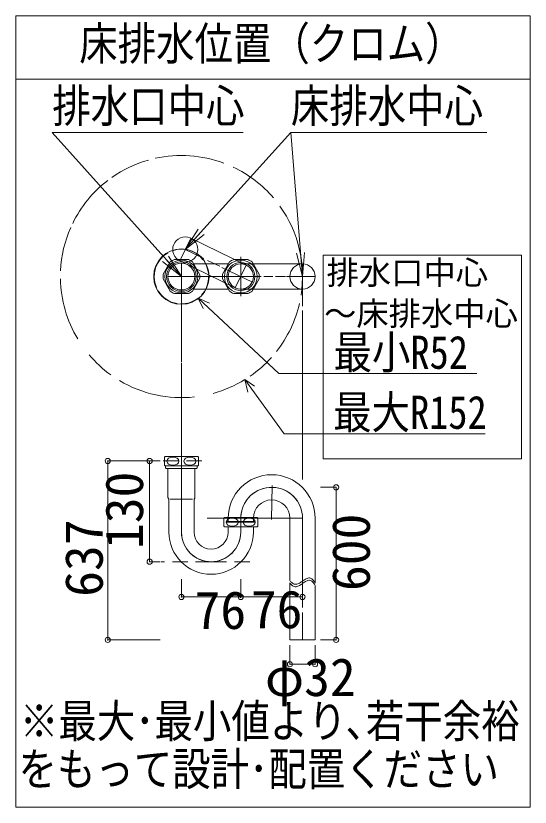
# Model space of a CAD drawing. Units: millimetres at full size, sheet at 1:10; details may follow other scales. Extents: x -2004 to 2004, y -1437 to 1347.
# Drawn here: x -940 to -542, y -1437 to -825 of the extents above; entities that cross this region are included whole.
import ezdxf
from ezdxf.enums import TextEntityAlignment as Align

# ---------------------------------------------------------------- set-up
doc = ezdxf.new("R2010")
doc.units = ezdxf.units.MM
doc.header["$LTSCALE"] = 10
doc.header["$PDMODE"] = 32
doc.header["$PDSIZE"] = 4
doc.linetypes.add('DASHED1', pattern=[1.8, 1.2, -0.6])
doc.layers.add('2-1_什器図', color=7, linetype='Continuous', lineweight=15)
doc.styles.add('ＭＳ ゴシック', font='')
doc.styles.get('ＭＳ ゴシック').set_extended_font_data('MS Gothic')

msp = doc.modelspace()

# ---------------------------------------------------------------- linework, layer by layer
at = {"layer": '2-1_什器図', "lineweight": 18}
for p, q in [((-940.21, -824.52), (-940.21, -1437.02)), ((-542.08, -824.52), (-940.21, -824.52)), ((-542.08, -1437.02), (-542.08, -824.52)), ((-940.21, -1437.02), (-542.08, -1437.02))]:
    msp.add_line(p, q, dxfattribs=at)
at = {"layer": '2-1_什器図'}
for p, q in [((-940.21, -873.52), (-542.08, -873.52)), ((-911.99, -914.71), (-764.21, -914.71)), ((-812.03, -1026.31), (-911.99, -914.71)), ((-809.02, -1005.35), (-727.32, -914.71)), ((-727.32, -914.71), (-575.5, -914.71)), ((-727.32, -914.71), (-687.52, -914.71)), ((-718.32, -1026.31), (-727.32, -914.71)), ((-809.02, -1005.35), (-799, -989.65)), ((-809.02, -1005.35), (-796.72, -991.7)), ((-804.75, -996.6), (-813.3, -1014.1)), ((-809.02, -1005.35), (-794.45, -993.75)), ((-804.75, -996.6), (-761.82, -1017.56)), ((-812.03, -1026.31), (-822.01, -1010.58)), ((-794.74, -1012.32), (-809.02, -1005.35)), ((-718.32, -1026.31), (-722.85, -1008.24)), ((-718.32, -1026.31), (-719.79, -1007.99)), ((-718.32, -1026.31), (-716.74, -1007.75)), ((-702.3, -1009.82), (-702.3, -1167.42)), ((-702.3, -1009.82), (-548.75, -1009.82)), ((-548.75, -1009.82), (-548.75, -1167.42)), ((-812.03, -1026.31), (-826.57, -1014.67)), ((-820.72, -1015.03), (-826.14, -1024.42)), ((-812.03, -1026.31), (-824.29, -1012.62)), ((-806.61, -1013.14), (-817.45, -1013.14)), ((-812.03, -1015.9), (-812.03, -1041.38)), ((-812.03, -1015.9), (-812.03, -1036.72)), ((-797.91, -1024.42), (-803.33, -1015.03)), ((-775.67, -1016.57), (-802.45, -1016.57)), ((-782.35, -1018.37), (-791.77, -1013.77)), ((-774.79, -1015.03), (-780.21, -1024.42)), ((-760.67, -1013.14), (-771.51, -1013.14)), ((-766.09, -1041.38), (-766.09, -1010.97)), ((-766.09, -1038.41), (-766.09, -1014.21)), ((-766.09, -1016.57), (-718.32, -1016.57)), ((-751.98, -1024.42), (-757.4, -1015.03)), ((-718.32, -1036.05), (-718.32, -1016.57)), ((-757.08, -1030.71), (-780.67, -1019.19)), ((-761.82, -1017.56), (-770.36, -1035.06)), ((-826.14, -1028.2), (-820.72, -1037.59)), ((-812.03, -1026.31), (-822.61, -1026.31)), ((-822.44, -1026.31), (-789.06, -1026.31)), ((-812.03, -1026.31), (-750.49, -1026.31)), ((-803.33, -1037.59), (-797.91, -1028.2)), ((-789.06, -1026.31), (-750.39, -1026.31)), ((-780.21, -1028.2), (-774.79, -1037.59)), ((-757.4, -1037.59), (-751.98, -1028.2)), ((-748.23, -1026.31), (-741.2, -1026.31)), ((-739.19, -1026.31), (-731.44, -1026.31)), ((-730.63, -1026.31), (-708.58, -1026.31)), ((-730.63, -1026.31), (-708.58, -1026.31)), ((-718.32, -1026.31), (-718.32, -1049.18)), ((-817.45, -1039.48), (-806.61, -1039.48)), ((-812.03, -1036.72), (-812.03, -1054.34)), ((-802.45, -1036.05), (-775.67, -1036.05)), ((-771.51, -1039.48), (-760.67, -1039.48)), ((-718.32, -1036.05), (-766.09, -1036.05)), ((-812.03, -1092.59), (-812.03, -1041.38)), ((-799.02, -1043), (-795.11, -1051.12)), ((-799.02, -1043), (-790.3, -1046.99)), ((-799.02, -1043), (-736.74, -1101.24)), ((-718.32, -1052.51), (-718.32, -1076.45)), ((-718.32, -1054.1), (-718.32, -1078.09)), ((-812.03, -1064.97), (-812.03, -1091.74)), ((-718.32, -1077.47), (-718.32, -1123.18)), ((-718.32, -1081.78), (-718.32, -1124)), ((-812.03, -1101.95), (-812.03, -1135.1)), ((-730.41, -1101.24), (-736.74, -1101.24)), ((-583.37, -1101.24), (-730.41, -1101.24)), ((-762.93, -1106.13), (-760.65, -1115.69)), ((-762.93, -1106.13), (-755.53, -1111.18)), ((-762.93, -1106.13), (-732.52, -1148.04)), ((-718.32, -1123.8), (-718.32, -1134.46)), ((-718.32, -1129.13), (-718.32, -1159.67)), ((-812.03, -1139.77), (-812.03, -1224.81)), ((-718.32, -1140.39), (-718.32, -1181.51)), ((-576.95, -1148.04), (-732.52, -1148.04)), ((-825.2, -1166.01), (-825.2, -1172.34)), ((-824.75, -1165.5), (-799.31, -1165.5)), ((-798.86, -1172.34), (-798.86, -1166.01)), ((-718.32, -1167.46), (-718.32, -1183.32)), ((-702.3, -1167.42), (-548.75, -1167.42)), ((-799.32, -1172.85), (-824.75, -1172.85)), ((-824.75, -1172.85), (-824.74, -1172.85)), ((-824.75, -1172.85), (-824.74, -1172.85)), ((-824.28, -1172.85), (-824.28, -1174.3)), ((-822.44, -1174.79), (-822.44, -1184.77)), ((-800.27, -1174.79), (-812.03, -1174.79)), ((-801.62, -1184.77), (-801.62, -1174.79)), ((-799.78, -1174.3), (-800.27, -1174.79)), ((-799.78, -1174.3), (-799.78, -1172.85)), ((-799.32, -1172.85), (-799.31, -1172.85)), ((-822.44, -1184.77), (-822.44, -1197.29)), ((-812.03, -1224.06), (-812.03, -1187.89)), ((-801.62, -1197.29), (-801.62, -1184.77)), ((-741.88, -1188.11), (-742.21, -1214.39)), ((-821.85, -1198.58), (-822.31, -1197.78)), ((-821.77, -1198.88), (-821.77, -1209.15)), ((-820.73, -1198.72), (-812.03, -1198.72)), ((-812.03, -1198.72), (-803.33, -1198.72)), ((-802.29, -1224.06), (-802.29, -1198.88)), ((-801.75, -1197.78), (-802.21, -1198.58)), ((-821.77, -1209.15), (-821.77, -1224.06)), ((-778.81, -1212.72), (-753.37, -1212.72)), ((-766.08, -1224.06), (-766.08, -1212.26)), ((-718.3, -1213.34), (-791.99, -1213.34)), ((-779.26, -1213.24), (-779.26, -1219.56)), ((-776.96, -1216.4), (-776.96, -1216.03)), ((-776.96, -1216.03), (-766.09, -1216.03)), ((-776.44, -1216.4), (-776.96, -1216.4)), ((-755.22, -1216.4), (-776.44, -1216.4)), ((-775.83, -1213.34), (-775.83, -1215.42)), ((-766.09, -1224.01), (-766.09, -1213.34)), ((-766.09, -1216.03), (-755.22, -1216.03)), ((-756.35, -1215.42), (-756.35, -1213.34)), ((-755.22, -1216.4), (-755.22, -1216.03)), ((-752.92, -1219.56), (-752.92, -1213.24)), ((-728.05, -1213.34), (-728.05, -1261.6)), ((-718.32, -1213.34), (-718.32, -1246.83)), ((-718.32, -1213.34), (-718.32, -1240.34)), ((-708.58, -1263.73), (-708.58, -1213.34)), ((-753.38, -1220.07), (-778.81, -1220.07)), ((-778.81, -1220.07), (-778.8, -1220.07)), ((-775.83, -1220.34), (-775.83, -1224.06)), ((-756.35, -1224.06), (-756.35, -1220.34)), ((-718.32, -1246.31), (-718.32, -1282.53)), ((-728.05, -1263.44), (-728.05, -1287.51)), ((-728.05, -1287.51), (-728.05, -1307.54)), ((-718.32, -1286.29), (-718.32, -1307.54))]:
    msp.add_line(p, q, dxfattribs=at)
at = {"layer": '2-1_什器図', "color": 4, "lineweight": 9}
for p, q in [((-869.05, -1169.06), (-869.05, -1307.54)), ((-869.05, -1169.06), (-828.6, -1169.06)), ((-836.63, -1169.06), (-836.63, -1247.02)), ((-836.63, -1169.06), (-828.6, -1169.06)), ((-692.26, -1189.46), (-704.39, -1189.46)), ((-692.26, -1189.46), (-692.26, -1307.54)), ((-836.63, -1247.02), (-828.6, -1247.02)), ((-812.03, -1274.31), (-812.03, -1260.57)), ((-766.08, -1274.31), (-766.08, -1260.57)), ((-718.32, -1274.31), (-718.32, -1260.57)), ((-812.03, -1274.31), (-766.08, -1274.31)), ((-766.08, -1274.31), (-718.32, -1274.31)), ((-869.05, -1307.54), (-828.6, -1307.54)), ((-692.26, -1307.54), (-704.39, -1307.54)), ((-728.05, -1326.38), (-728.05, -1311.51)), ((-708.58, -1326.38), (-708.58, -1311.51)), ((-728.05, -1326.38), (-708.58, -1326.38))]:
    msp.add_line(p, q, dxfattribs=at)
at = {"layer": '2-1_什器図', "color": 4, "linetype": 'DASHED1', "lineweight": 9}
for p, q in [((-831.3, -1169.06), (-831.39, -1169.06)), ((-796.2, -1169.06), (-827.61, -1169.06)), ((-789.06, -1247.02), (-827.6, -1247.02)), ((-789.06, -1247.02), (-758.49, -1247.02))]:
    msp.add_line(p, q, dxfattribs=at)
at = {"layer": '2-1_什器図'}
for points in [[(-761.82, -1017.56), (-770.36, -1035.06), (-813.3, -1014.1)], [(-812.03, -1187.72), (-812.03, -1137.22), (-812.03, -1093.44)], [(-812.03, -1174.79), (-823.79, -1174.79), (-824.28, -1174.3)], [(-728.05, -1307.54), (-708.58, -1307.54), (-708.58, -1265.57)]]:
    msp.add_lwpolyline(points, dxfattribs=at)
for centre, radius in [((-809.02, -1005.35), 9.74), ((-812.03, -1026.31), 21.44), ((-812.03, -1026.31), 12.72), ((-812.03, -1026.31), 11.43), ((-766.09, -1026.31), 12.72), ((-766.09, -1026.31), 10.87), ((-766.09, -1026.31), 10.87), ((-718.32, -1026.31), 9.74)]:
    msp.add_circle(centre, radius, dxfattribs=at)
at = {"layer": '2-1_什器図', "lineweight": 18}
for centre, radius in [((-812.03, -1026.31), 10.41), ((-766.09, -1026.31), 9.74)]:
    msp.add_circle(centre, radius, dxfattribs=at)
at = {"layer": '2-1_什器図'}
for centre, radius, start, end in [((-812.03, -1026.31), 93.71, 105.78741, 125.02387), ((-812.03, -1026.31), 93.71, 69.55176, 102.48458), ((-812.03, -1026.31), 93.71, 40.45346, 64.61694), ((-812.03, -1026.31), 93.71, 127.52212, 153.93512), ((-812.03, -1026.31), 93.71, 351.07633, 35.51055), ((-812.03, -1026.31), 93.71, 156.12741, 177.22121), ((-812.03, -1026.31), 21.16, 119.87082, 203.47911), ((-812.03, -1026.31), 21.16, 38.01873, 108.88428), ((-812.03, -1026.31), 14.24, 112.37215, 127.62785), ((-812.03, -1026.31), 14.24, 52.37215, 67.62785), ((-812.03, -1026.31), 21.16, 317.38555, 32.77859), ((-766.09, -1026.31), 14.24, 112.37215, 127.62785), ((-766.09, -1026.31), 14.24, 52.37215, 67.62785), ((-812.03, -1026.31), 93.71, 181.04134, 211.02681), ((-812.03, -1026.31), 14.24, 172.37215, 187.62785), ((-812.03, -1026.31), 14.24, 352.37215, 7.62785), ((-766.09, -1026.31), 14.24, 172.37215, 187.62785), ((-766.09, -1026.31), 14.24, 352.37215, 7.62785), ((-812.03, -1026.31), 21.16, 211.12095, 261.30647), ((-812.03, -1026.31), 14.24, 232.37215, 247.62785), ((-812.03, -1026.31), 14.24, 292.37215, 307.62785), ((-766.09, -1026.31), 14.24, 232.37215, 247.62785), ((-766.09, -1026.31), 14.24, 292.37215, 307.62785), ((-812.03, -1026.31), 21.16, 269.01468, 307.94515), ((-812.03, -1026.31), 93.71, 321.76369, 347.20103), ((-812.03, -1026.31), 93.71, 220.25424, 234.38576), ((-812.03, -1026.31), 93.71, 304.63473, 317.9845), ((-812.03, -1026.31), 93.71, 239.27946, 276.17448), ((-812.03, -1026.31), 93.71, 285.1851, 301.59392), ((-812.03, -1026.31), 93.71, 274.56964, 274.58397), ((-821.06, -1169.18), 5.21, 135.09913, 142.57199), ((-802.99, -1169.18), 5.21, 37.42801, 44.90087), ((-821.06, -1169.18), 5.21, 217.42801, 224.90087), ((-802.99, -1169.18), 5.21, 315.09913, 322.57199), ((-742.2, -1213.34), 33.63, 0, 180), ((-742.2, -1213.34), 23.89, 87.94387, 180), ((-742.2, -1213.34), 23.9, 0, 177.40546), ((-742.2, -1213.34), 23.89, 0, 87.94387), ((-821.46, -1197.29), 0.98, 180, 210), ((-822.38, -1198.88), 0.612, 0, 30), ((-801.68, -1198.88), 0.612, 150, 180), ((-802.6, -1197.29), 0.98, 330, 0), ((-742.2, -1213.34), 14.15, 0, 180), ((-775.13, -1216.4), 5.21, 135.09913, 142.57199), ((-757.06, -1216.4), 5.21, 37.42801, 44.90087), ((-776.44, -1215.42), 0.613, 270, 0), ((-755.74, -1215.42), 0.613, 180, 270), ((-789.06, -1224.06), 32.71, 180, 0), ((-789.06, -1224.06), 22.97, 180, 270), ((-789.06, -1224.06), 22.98, 181.87086, 0), ((-789.06, -1224.06), 13.23, 180, 0), ((-789.06, -1224.06), 22.97, 270, 0), ((-775.13, -1216.4), 5.21, 217.42801, 224.90087), ((-776.44, -1220.34), 0.612, 0, 26.17755), ((-755.74, -1220.34), 0.612, 150, 180), ((-757.06, -1216.4), 5.21, 315.09913, 322.57199), ((-720.61, -1256.82), 8.85, 212.72203, 226.60953), ((-634.43, -1381.83), 146.22, 124.52174, 125.14879), ((-705.55, -1278.38), 20.67, 120.34038, 124.6107), ((-711.43, -1268.24), 8.96, 111.45266, 120.60102), ((-711.43, -1270.08), 8.96, 111.45266, 120.60102), ((-712.95, -1264.31), 4.75, 96.00772, 111.8117), ((-712.95, -1266.15), 4.75, 96.00772, 111.8117), ((-713.11, -1262.9), 3.33, 73.97913, 95.71073), ((-713.11, -1264.74), 3.33, 73.97913, 95.71073), ((-713.35, -1263.36), 3.83, 51.5772, 72.48176), ((-713.35, -1265.2), 3.83, 51.5772, 72.48176), ((-715.35, -1265.62), 6.84, 35.29043, 50.21011), ((-721.53, -1269.76), 14.28, 24.94423, 34.52454), ((-720.61, -1258.65), 8.85, 212.72203, 226.60953), ((-723.24, -1259.71), 4.93, 225.702, 245.03152), ((-723.24, -1261.55), 4.93, 225.702, 245.03152), ((-723.73, -1260.77), 3.77, 244.86394, 266.31233), ((-723.73, -1262.61), 3.77, 244.86394, 266.31233), ((-723.71, -1260.08), 4.46, 266.722, 284.24596), ((-723.71, -1261.92), 4.46, 266.722, 284.24596), ((-724.41, -1257.46), 7.17, 284.48835, 295.96465), ((-724.41, -1259.3), 7.17, 284.48835, 295.96465), ((-727.21, -1251.73), 13.55, 296.00867, 302.489), ((-727.21, -1253.57), 13.55, 296.00867, 302.489), ((-738.21, -1234.44), 34.05, 302.46715, 305.15235), ((-738.21, -1236.27), 34.05, 302.46715, 305.15235), ((-634.43, -1383.67), 146.22, 124.52174, 125.14879), ((-705.55, -1280.21), 20.67, 120.34038, 124.6107), ((-715.35, -1267.45), 6.84, 35.29043, 50.21011), ((-721.53, -1271.59), 14.28, 24.94423, 34.52454)]:
    msp.add_arc(centre, radius, start, end, dxfattribs=at)
for centre in [(-818.61, -1169.18), (-805.44, -1169.18), (-772.68, -1216.4), (-759.51, -1216.4)]:
    msp.add_ellipse(centre, major_axis=(4.69, 0), ratio=0.674074, dxfattribs=at)
at = {"layer": '2-1_什器図', "color": 6}
for p in [(-869.05, -1169.06), (-836.63, -1169.06), (-692.26, -1189.46), (-836.63, -1247.02), (-812.03, -1274.31), (-766.08, -1274.31), (-718.32, -1274.31), (-869.05, -1307.54), (-692.26, -1307.54), (-728.05, -1326.38), (-708.58, -1326.38)]:
    msp.add_point(p, dxfattribs=at)

# ---------------------------------------------------------------- texts
at = {"layer": '2-1_什器図', "style": 'ＭＳ ゴシック', "width": 0.85}
for s, p in [('床排水位置（クロム）', (-891.14, -866.52)), ('排水口中心', (-911.99, -914.71)), ('床排水中心', (-727.32, -914.71)), ('最小R52', (-694.28, -1105.45)), ('最大R152', (-694.6, -1151.9)), ('※最大･最小値より､若干余裕', (-937.03, -1390.87)), ('をもって設計･配置ください', (-938.12, -1427.97))]:
    msp.add_text(s, height=25.66, dxfattribs=at).set_placement(p, align=Align.BOTTOM_LEFT)
at = {"layer": '2-1_什器図', "color": 4, "style": 'ＭＳ ゴシック'}
for s, p in [('排水口中心', (-699.7, -1037.9)), ('～床排水中心', (-701.61, -1069.64))]:
    msp.add_text(s, height=18.33, dxfattribs=at).set_placement(p, align=Align.BOTTOM_LEFT)
at = {"layer": '2-1_什器図', "style": 'ＭＳ ゴシック'}
for s, p in [('130', (-832.91, -1237.18)), ('600', (-657.39, -1269.68)), ('637', (-864.11, -1274.2))]:
    msp.add_text(s, height=29.33, rotation=90, dxfattribs=at).set_placement(p, align=Align.BOTTOM_LEFT)
for s, p in [('76', (-801.82, -1307.91)), ('76', (-758.29, -1307.32)), ('φ32', (-747.38, -1359.83))]:
    msp.add_text(s, height=29.33, dxfattribs=at).set_placement(p, align=Align.BOTTOM_LEFT)

doc.saveas('drawing.dxf')
